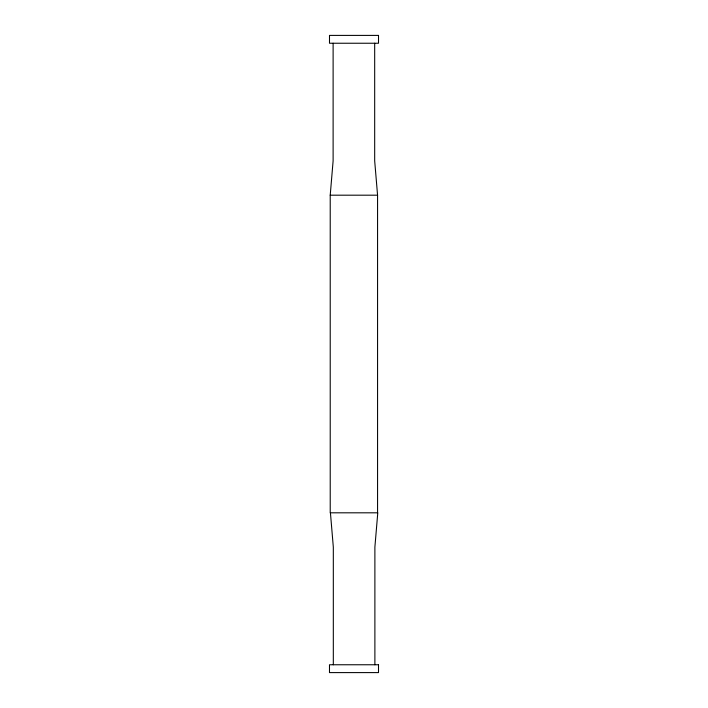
<?xml version="1.0" encoding="UTF-8"?>
<svg xmlns="http://www.w3.org/2000/svg" width="708" height="708" viewBox="0 0 708 708"><rect width="100%" height="100%" fill="white"/><g stroke="black" fill="none" stroke-linecap="round" stroke-linejoin="round"><path stroke-width="1.06" d="M374.886 664.759L374.886 547.125L377.78 512.813L330.22 512.813L330.22 195.187L333.114 160.875L333.114 43.241M330.22 195.187L377.568 195.187L377.568 512.813M377.568 195.187L374.682 160.875L374.682 43.241M330.432 512.813L333.318 547.125L333.318 664.759M378.514 35.4L329.494 35.4L329.494 43.241L378.514 43.241L378.514 35.4M378.506 664.759L329.486 664.759L329.486 672.6L378.506 672.6L378.506 664.759"/></g></svg>
